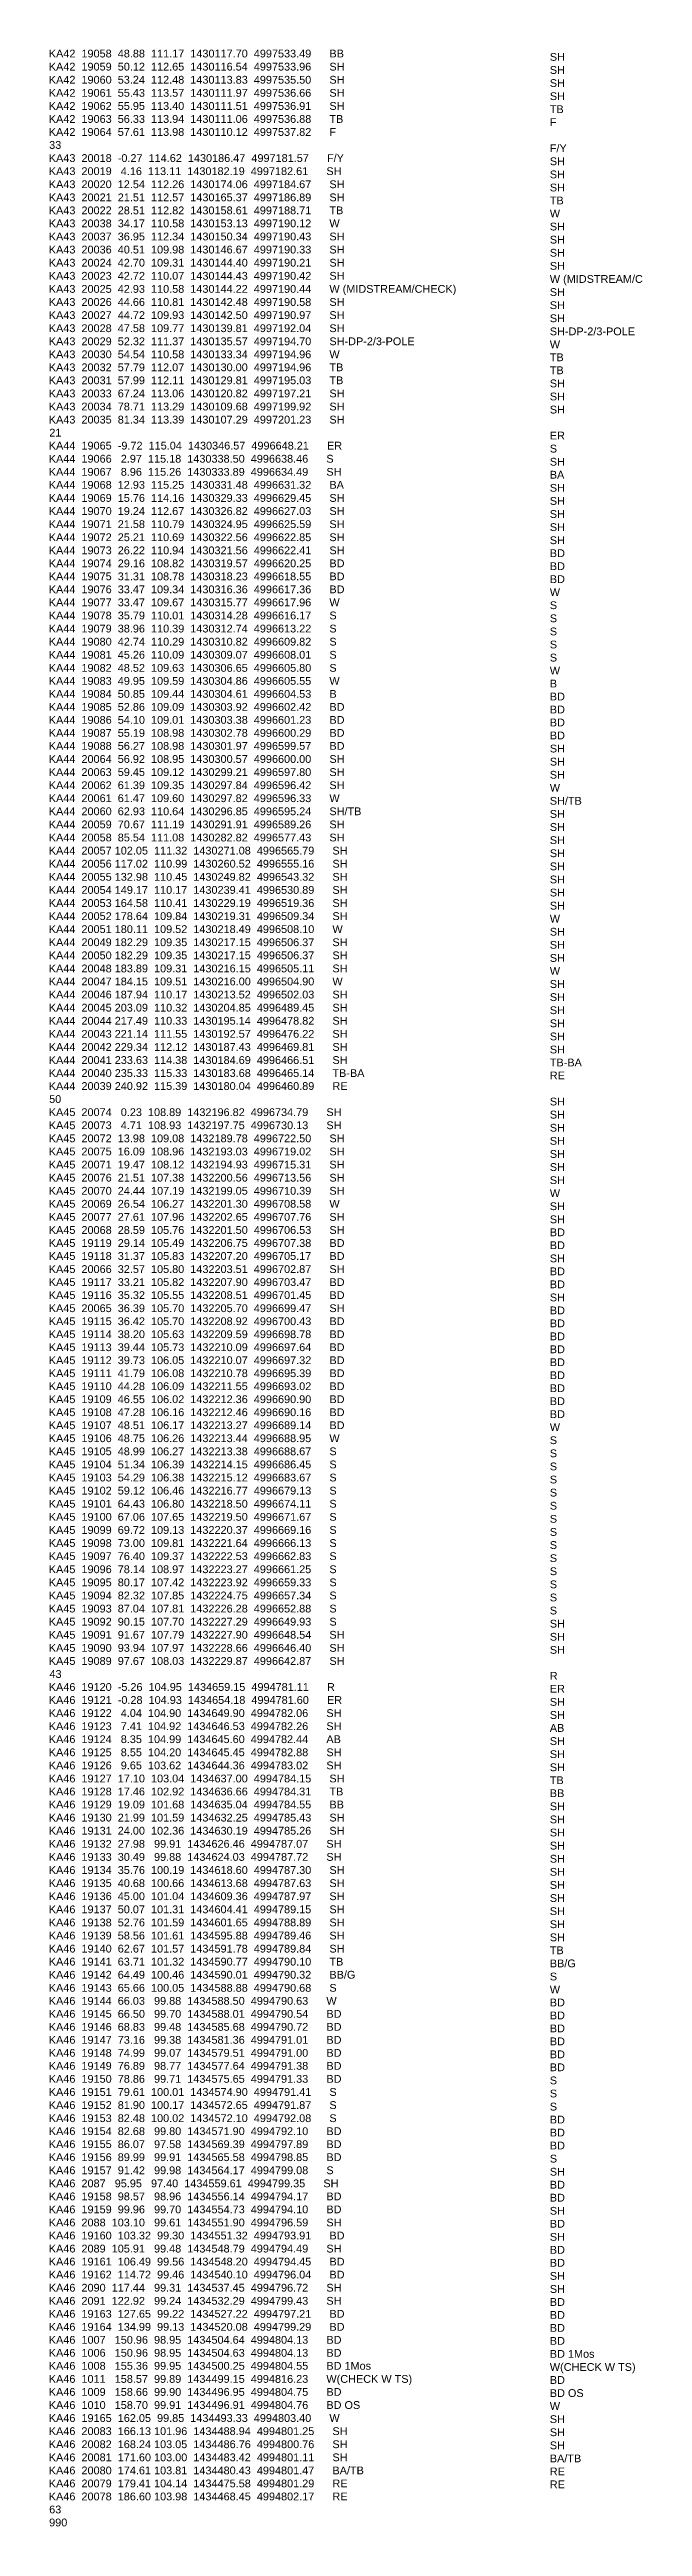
# Model space of a CAD drawing. Header units: millimetres. Extents: x -4102225 to 9709717, y -15023097 to 2258209.
# Drawn here: x 658758 to 696830, y 1636091 to 1795232 of the extents above; entities that cross this region are included whole.
import ezdxf

# ---------------------------------------------------------------- set-up
doc = ezdxf.new("R2010")
doc.units = ezdxf.units.MM
doc.layers.get('0').update_dxf_attribs({"lineweight": 0})
doc.styles.get("Standard").update_dxf_attribs({"font": 'arial.ttf'})

msp = doc.modelspace()

# ---------------------------------------------------------------- texts
at = {"color": 32, "true_color": 0xcd6928}
for s, p in [('KA42  19058  48.88  111.17  1430117.70  4997533.49      BB', (658709.103, 1794724.16)), ('KA42  19059  50.12  112.65  1430116.54  4997533.96      SH', (658709.103, 1793882.3)), ('KA42  19060  53.24  112.48  1430113.83  4997535.50      SH', (658709.103, 1793040.44)), ('  SH', (690494.146, 1794510.231)), ('  SH', (690494.146, 1793668.371)), ('KA42  19061  55.43  113.57  1430111.97  4997536.66      SH', (658709.103, 1792198.58)), ('  SH', (690494.146, 1792826.512)), ('  SH', (690494.146, 1791984.652)), ('KA42  19062  55.95  113.40  1430111.51  4997536.91      SH', (658709.103, 1791356.72)), ('KA42  19063  56.33  113.94  1430111.06  4997536.88      TB', (658709.103, 1790521.34)), ('  TB', (690494.146, 1791151.318)), ('  F', (690494.146, 1790317.985)), ('33', (658730.932, 1788850.581)), ('KA42  19064  57.61  113.98  1430110.12  4997537.82      F', (658709.103, 1789685.961)), ('  F/Y', (690494.146, 1788642.792)), ('KA43  20018  -0.27  114.62  1430186.47  4997181.57      F/Y', (658709.103, 1788008.721)), ('KA43  20019   4.16  113.11  1430182.19  4997182.61      SH', (658709.103, 1787166.861)), ('  SH', (690494.146, 1787800.932)), ('  SH', (690494.146, 1786959.072)), ('KA43  20020  12.54  112.26  1430174.06  4997184.67      SH', (658709.103, 1786325.001)), ('KA43  20021  21.51  112.57  1430165.37  4997186.89      SH', (658709.103, 1785483.141)), ('  TB', (690494.146, 1785283.879)), ('  SH', (690494.146, 1786117.212)), ('KA43  20022  28.51  112.82  1430158.61  4997188.71      TB', (658709.103, 1784647.762)), ('KA43  20038  34.17  110.58  1430153.13  4997190.12      W', (658709.103, 1783812.382)), ('  W', (690494.146, 1784450.545)), ('  SH', (690494.146, 1783608.685)), ('KA43  20037  36.95  112.34  1430150.34  4997190.43      SH', (658709.103, 1782970.522)), ('KA43  20036  40.51  109.98  1430146.67  4997190.33      SH', (658709.103, 1782128.662)), ('  SH', (690494.146, 1782766.825)), ('  SH', (690494.146, 1781924.965)), ('KA43  20024  42.70  109.31  1430144.40  4997190.21      SH', (658709.103, 1781286.802)), ('KA43  20023  42.72  110.07  1430144.43  4997190.42      SH', (658709.103, 1780444.942)), ('  SH', (690494.146, 1781083.105)), ('KA43  20025  42.93  110.58  1430144.22  4997190.44      W (MIDSTREAM/CHECK)', (658709.103, 1779603.082)), ('KA43  20026  44.66  110.81  1430142.48  4997190.58      SH', (658709.103, 1778761.222)), ('  W (MIDSTREAM/C', (690494.146, 1780241.245)), ('  SH', (690494.146, 1779399.386)), ('KA43  20027  44.72  109.93  1430142.50  4997190.97      SH', (658709.103, 1777919.362)), ('  SH', (690494.146, 1778557.526)), ('  SH', (690494.146, 1777715.666)), ('KA43  20028  47.58  109.77  1430139.81  4997192.04      SH', (658709.103, 1777077.502)), ('KA43  20029  52.32  111.37  1430135.57  4997194.70      SH-DP-2/3-POLE', (658709.103, 1776235.301)), ('  W', (690494.146, 1776040.131)), ('  SH-DP-2/3-POLE', (690494.146, 1776873.465)), ('KA43  20030  54.54  110.58  1430133.34  4997194.96      W', (658709.103, 1775399.922)), ('KA43  20032  57.79  112.07  1430130.00  4997194.96      TB', (658709.103, 1774564.542)), ('  TB', (690494.146, 1775206.798)), ('  TB', (690494.146, 1774373.465)), ('KA43  20031  57.99  112.11  1430129.81  4997195.03      TB', (658709.103, 1773729.162)), ('KA43  20033  67.24  113.06  1430120.82  4997197.21      SH', (658709.103, 1772887.302)), ('  SH', (690494.146, 1773531.605)), ('  SH', (690494.146, 1772689.745)), ('KA43  20034  78.71  113.29  1430109.68  4997199.92      SH', (658709.103, 1772045.442)), ('KA43  20035  81.34  113.39  1430107.29  4997201.23      SH', (658709.103, 1771203.582)), ('  SH', (690494.146, 1771847.885)), ('KA44  19065  -9.72  115.04  1430346.57  4996648.21      ER', (658709.103, 1769532.823)), ('21', (658739.799, 1770368.203)), ('  S', (690494.146, 1769339.358)), ('  ER', (690494.146, 1770181.218)), ('KA44  19066   2.97  115.18  1430338.50  4996638.46      S', (658709.103, 1768690.963)), ('KA44  19067   8.96  115.26  1430333.89  4996634.49      SH', (658709.103, 1767849.103)), ('  SH', (690494.146, 1768497.498)), ('  BA', (690494.146, 1767664.165)), ('KA44  19068  12.93  115.25  1430331.48  4996631.32      BA', (658709.103, 1767013.723)), ('KA44  19069  15.76  114.16  1430329.33  4996629.45      SH', (658709.103, 1766171.863)), ('  SH', (690494.146, 1766822.305)), ('  SH', (690494.146, 1765980.445)), ('KA44  19070  19.24  112.67  1430326.82  4996627.03      SH', (658709.103, 1765330.003)), ('KA44  19071  21.58  110.79  1430324.95  4996625.59      SH', (658709.103, 1764488.144)), ('  SH', (690494.146, 1765138.585)), ('KA44  19072  25.21  110.69  1430322.56  4996622.85      SH', (658709.103, 1763646.284)), ('KA44  19073  26.22  110.94  1430321.56  4996622.41      SH', (658709.103, 1762804.424)), ('  SH', (690494.146, 1764296.725)), ('  SH', (690494.146, 1763454.865)), ('KA44  19074  29.16  108.82  1430319.57  4996620.25      BD', (658709.103, 1761969.044)), ('  BD', (690494.146, 1762621.532)), ('  BD', (690494.146, 1761788.199)), ('KA44  19075  31.31  108.78  1430318.23  4996618.55      BD', (658709.103, 1761133.664)), ('KA44  19076  33.47  109.34  1430316.36  4996617.36      BD', (658709.103, 1760298.284)), ('  W', (690494.146, 1760121.532)), ('  BD', (690494.146, 1760954.865)), ('KA44  19077  33.47  109.67  1430315.77  4996617.96      W', (658709.103, 1759462.905)), ('KA44  19078  35.79  110.01  1430314.28  4996616.17      S', (658709.103, 1758621.045)), ('  S', (690494.146, 1759279.672)), ('  S', (690494.146, 1758437.812)), ('KA44  19079  38.96  110.39  1430312.74  4996613.22      S', (658709.103, 1757779.185)), ('KA44  19080  42.74  110.29  1430310.82  4996609.82      S', (658709.103, 1756937.325)), ('  S', (690494.146, 1757595.952)), ('  S', (690494.146, 1756754.092)), ('KA44  19081  45.26  110.09  1430309.07  4996608.01      S', (658709.103, 1756095.465)), ('KA44  19082  48.52  109.63  1430306.65  4996605.80      S', (658709.103, 1755253.605)), ('  W', (690494.146, 1755078.899)), ('  S', (690494.146, 1755912.232)), ('KA44  19083  49.95  109.59  1430304.86  4996605.55      W', (658709.103, 1754418.225)), ('KA44  19084  50.85  109.44  1430304.61  4996604.53      B', (658709.103, 1753582.846)), ('  B', (690494.146, 1754245.566)), ('  BD', (690494.146, 1753412.232)), ('KA44  19085  52.86  109.09  1430303.92  4996602.42      BD', (658709.103, 1752747.466)), ('KA44  19086  54.10  109.01  1430303.38  4996601.23      BD', (658709.103, 1751912.086)), ('  BD', (690494.146, 1752578.899)), ('  BD', (690494.146, 1751745.566)), ('KA44  19087  55.19  108.98  1430302.78  4996600.29      BD', (658709.103, 1751076.706)), ('KA44  19088  56.27  108.98  1430301.97  4996599.57      BD', (658709.103, 1750241.327)), ('  SH', (690494.146, 1750070.372)), ('  BD', (690494.146, 1750912.232)), ('KA44  20064  56.92  108.95  1430300.57  4996600.00      SH', (658709.103, 1749399.467)), ('KA44  20063  59.45  109.12  1430299.21  4996597.80      SH', (658709.103, 1748557.607)), ('  SH', (690494.146, 1749228.512)), ('KA44  20062  61.39  109.35  1430297.84  4996596.42      SH', (658709.103, 1747715.747)), ('KA44  20061  61.47  109.60  1430297.82  4996596.33      W', (658709.103, 1746880.367)), ('  W', (690494.146, 1747553.319)), ('  SH', (690494.146, 1748386.652)), ('KA44  20060  62.93  110.64  1430296.85  4996595.24      SH/TB', (658709.103, 1746038.507)), ('  SH/TB', (690494.146, 1746711.459)), ('  SH', (690494.146, 1745869.599)), ('KA44  20059  70.67  111.19  1430291.91  4996589.26      SH', (658709.103, 1745196.647)), ('KA44  20058  85.54  111.08  1430282.82  4996577.43      SH', (658709.103, 1744354.787)), ('  SH', (690494.146, 1745027.739)), ('  SH', (690494.146, 1744185.879)), ('KA44  20057 102.05  111.32  1430271.08  4996565.79      SH', (658709.103, 1743512.928)), ('KA44  20056 117.02  110.99  1430260.52  4996555.16      SH', (658709.103, 1742671.068)), ('  SH', (690494.146, 1743344.019)), ('  SH', (690494.146, 1742502.16)), ('KA44  20055 132.98  110.45  1430249.82  4996543.32      SH', (658709.103, 1741829.208)), ('KA44  20054 149.17  110.17  1430239.41  4996530.89      SH', (658709.103, 1740987.348)), ('  SH', (690494.146, 1741660.3)), ('  SH', (690494.146, 1740818.44)), ('KA44  20053 164.58  110.41  1430229.19  4996519.36      SH', (658709.103, 1740145.488)), ('KA44  20052 178.64  109.84  1430219.31  4996509.34      SH', (658709.103, 1739303.628)), ('  W', (690494.146, 1739143.246)), ('  SH', (690494.146, 1739976.58)), ('KA44  20051 180.11  109.52  1430218.49  4996508.10      W', (658709.103, 1738468.248)), ('KA44  20049 182.29  109.35  1430217.15  4996506.37      SH', (658709.103, 1737626.388)), ('  SH', (690494.146, 1738301.386)), ('  SH', (690494.146, 1737459.527)), ('KA44  20050 182.29  109.35  1430217.15  4996506.37      SH', (658709.103, 1736784.528)), ('KA44  20048 183.89  109.31  1430216.15  4996505.11      SH', (658709.103, 1735942.668)), ('  W', (690494.146, 1735784.333)), ('  SH', (690494.146, 1736617.667)), ('KA44  20047 184.15  109.51  1430216.00  4996504.90      W', (658709.103, 1735107.289)), ('KA44  20046 187.94  110.17  1430213.52  4996502.03      SH', (658709.103, 1734265.429)), ('  SH', (690494.146, 1734942.473)), ('KA44  20045 203.09  110.32  1430204.85  4996489.45      SH', (658709.103, 1733423.569)), ('KA44  20044 217.49  110.33  1430195.14  4996478.82      SH', (658709.103, 1732581.709)), ('  SH', (690494.146, 1734100.613)), ('  SH', (690494.146, 1733258.753)), ('KA44  20043 221.14  111.55  1430192.57  4996476.22      SH', (658709.103, 1731739.849)), ('  SH', (690494.146, 1732416.894)), ('  SH', (690494.146, 1731575.034)), ('KA44  20042 229.34  112.12  1430187.43  4996469.81      SH', (658709.103, 1730897.989)), ('KA44  20041 233.63  114.38  1430184.69  4996466.51      SH', (658709.103, 1730056.129)), ('  TB-BA', (690494.146, 1729899.84)), ('  SH', (690494.146, 1730733.174)), ('KA44  20040 235.33  115.33  1430183.68  4996465.14      TB-BA', (658709.103, 1729220.749)), ('KA44  20039 240.92  115.39  1430180.04  4996460.89      RE', (658709.103, 1728385.37)), ('  RE', (690494.146, 1729066.507)), ('50', (658731.273, 1727549.99)), ('KA45  20074   0.23  108.89  1432196.82  4996734.79      SH', (658709.103, 1726708.13)), ('  SH', (690494.146, 1727391.314)), ('  SH', (690494.146, 1726549.454)), ('KA45  20073   4.71  108.93  1432197.75  4996730.13      SH', (658709.103, 1725866.27)), ('KA45  20072  13.98  109.08  1432189.78  4996722.50      SH', (658709.103, 1725024.41)), ('  SH', (690494.146, 1725707.594)), ('  SH', (690494.146, 1724865.734)), ('KA45  20075  16.09  108.96  1432193.03  4996719.02      SH', (658709.103, 1724182.55)), ('KA45  20071  19.47  108.12  1432194.93  4996715.31      SH', (658709.103, 1723340.69)), ('  SH', (690494.146, 1724023.874)), ('  SH', (690494.146, 1723182.014)), ('KA45  20076  21.51  107.38  1432200.56  4996713.56      SH', (658709.103, 1722498.83)), ('KA45  20070  24.44  107.19  1432199.05  4996710.39      SH', (658709.103, 1721656.97)), ('  W', (690494.146, 1721506.821)), ('  SH', (690494.146, 1722340.154)), ('KA45  20069  26.54  106.27  1432201.30  4996708.58      W', (658709.103, 1720821.591)), ('KA45  20077  27.61  107.96  1432202.65  4996707.76      SH', (658709.103, 1719979.731)), ('  SH', (690494.146, 1720664.961)), ('  SH', (690494.146, 1719823.101)), ('KA45  20068  28.59  105.76  1432201.50  4996706.53      SH', (658709.103, 1719137.871)), ('KA45  19119  29.14  105.49  1432206.75  4996707.38      BD', (658709.103, 1718302.491)), ('  BD', (690494.146, 1718989.768)), ('KA45  19118  31.37  105.83  1432207.20  4996705.17      BD', (658709.103, 1717467.111)), ('KA45  20066  32.57  105.80  1432203.51  4996702.87      SH', (658709.103, 1716625.251)), ('  SH', (690494.146, 1717314.574)), ('  BD', (690494.146, 1718156.434)), ('KA45  19117  33.21  105.82  1432207.90  4996703.47      BD', (658709.103, 1715789.872)), ('  BD', (690494.146, 1716481.241)), ('  BD', (690494.146, 1715647.908)), ('KA45  19116  35.32  105.55  1432208.51  4996701.45      BD', (658709.103, 1714954.492)), ('KA45  20065  36.39  105.70  1432205.70  4996699.47      SH', (658709.103, 1714112.632)), ('  SH', (690494.146, 1714806.048)), ('  BD', (690494.146, 1713972.714)), ('KA45  19115  36.42  105.70  1432208.92  4996700.43      BD', (658709.103, 1713277.252)), ('KA45  19114  38.20  105.63  1432209.59  4996698.78      BD', (658709.103, 1712441.872)), ('  BD', (690494.146, 1713139.381)), ('  BD', (690494.146, 1712306.048)), ('KA45  19113  39.44  105.73  1432210.09  4996697.64      BD', (658709.103, 1711606.493)), ('KA45  19112  39.73  106.05  1432210.07  4996697.32      BD', (658709.103, 1710771.113)), ('  BD', (690494.146, 1711472.714)), ('  BD', (690494.146, 1710639.381)), ('KA45  19111  41.79  106.08  1432210.78  4996695.39      BD', (658709.103, 1709935.733)), ('KA45  19110  44.28  106.09  1432211.55  4996693.02      BD', (658709.103, 1709100.354)), ('  BD', (690494.146, 1709806.048)), ('  BD', (690494.146, 1708972.714)), ('KA45  19109  46.55  106.02  1432212.36  4996690.90      BD', (658709.103, 1708264.974)), ('KA45  19108  47.28  106.16  1432212.46  4996690.16      BD', (658709.103, 1707429.594)), ('  BD', (690494.146, 1708139.381)), ('  BD', (690494.146, 1707306.048)), ('KA45  19107  48.51  106.17  1432213.27  4996689.14      BD', (658709.103, 1706594.214)), ('KA45  19106  48.75  106.26  1432213.44  4996688.95      W', (658709.103, 1705758.835)), ('  W', (690494.146, 1706472.714)), ('  S', (690494.146, 1705630.854)), ('KA45  19105  48.99  106.27  1432213.38  4996688.67      S', (658709.103, 1704916.975)), ('KA45  19104  51.34  106.39  1432214.15  4996686.45      S', (658709.103, 1704075.115)), ('  S', (690494.146, 1704788.994)), ('  S', (690494.146, 1703947.135)), ('KA45  19103  54.29  106.38  1432215.12  4996683.67      S', (658709.103, 1703233.255)), ('KA45  19102  59.12  106.46  1432216.77  4996679.13      S', (658709.103, 1702391.395)), ('  S', (690494.146, 1703105.275)), ('KA45  19101  64.43  106.80  1432218.50  4996674.11      S', (658709.103, 1701549.535)), ('KA45  19100  67.06  107.65  1432219.50  4996671.67      S', (658709.103, 1700707.675)), ('  S', (690494.146, 1702263.415)), ('  S', (690494.146, 1701421.555)), ('KA45  19099  69.72  109.13  1432220.37  4996669.16      S', (658709.103, 1699865.815)), ('  S', (690494.146, 1700579.695)), ('  S', (690494.146, 1699737.835)), ('KA45  19098  73.00  109.81  1432221.64  4996666.13      S', (658709.103, 1699023.955)), ('KA45  19097  76.40  109.37  1432222.53  4996662.83      S', (658709.103, 1698182.095)), ('  S', (690494.146, 1698895.975)), ('  S', (690494.146, 1698054.115)), ('KA45  19096  78.14  108.97  1432223.27  4996661.25      S', (658709.103, 1697340.235)), ('KA45  19095  80.17  107.42  1432223.92  4996659.33      S', (658709.103, 1696498.375)), ('  S', (690494.146, 1697212.255)), ('  S', (690494.146, 1696370.395)), ('KA45  19094  82.32  107.85  1432224.75  4996657.34      S', (658709.103, 1695656.515)), ('KA45  19093  87.04  107.81  1432226.28  4996652.88      S', (658709.103, 1694814.656)), ('  S', (690494.146, 1695528.535)), ('  S', (690494.146, 1694686.675)), ('KA45  19092  90.15  107.70  1432227.29  4996649.93      S', (658709.103, 1693972.796)), ('KA45  19091  91.67  107.79  1432227.90  4996648.54      SH', (658709.103, 1693130.936)), ('  SH', (690494.146, 1693844.815)), ('  SH', (690494.146, 1693002.955)), ('KA45  19090  93.94  107.97  1432228.66  4996646.40      SH', (658709.103, 1692289.076)), ('KA45  19089  97.67  108.03  1432229.87  4996642.87      SH', (658709.103, 1691447.216)), ('  SH', (690494.146, 1692161.095)), ('KA46  19120  -5.26  104.95  1434659.15  4994781.11      R', (658709.103, 1689776.456)), ('43', (658751.395, 1690611.836)), ('  R', (690494.146, 1690494.429)), ('  ER', (690494.146, 1689661.095)), ('KA46  19121  -0.28  104.93  1434654.18  4994781.60      ER', (658709.103, 1688941.077)), ('KA46  19122   4.04  104.90  1434649.90  4994782.06      SH', (658709.103, 1688099.217)), ('  SH', (690494.146, 1688819.235)), ('  SH', (690494.146, 1687977.376)), ('KA46  19123   7.41  104.92  1434646.53  4994782.26      SH', (658709.103, 1687257.357)), ('KA46  19124   8.35  104.99  1434645.60  4994782.44      AB', (658709.103, 1686421.977)), ('  AB', (690494.146, 1687144.042)), ('KA46  19125   8.55  104.20  1434645.45  4994782.88      SH', (658709.103, 1685580.117)), ('  SH', (690494.146, 1686302.182)), ('  SH', (690494.146, 1685460.322)), ('KA46  19126   9.65  103.62  1434644.36  4994783.02      SH', (658709.103, 1684738.257)), ('KA46  19127  17.10  103.04  1434637.00  4994784.15      SH', (658709.103, 1683896.397)), ('  TB', (690494.146, 1683785.129)), ('  SH', (690494.146, 1684618.462)), ('KA46  19128  17.46  102.92  1434636.66  4994784.31      TB', (658709.103, 1683061.018)), ('KA46  19129  19.09  101.68  1434635.04  4994784.55      BB', (658709.103, 1682225.638)), ('  SH', (690494.146, 1682109.936)), ('  BB', (690494.146, 1682951.796)), ('KA46  19130  21.99  101.59  1434632.25  4994785.43      SH', (658709.103, 1681383.778)), ('KA46  19131  24.00  102.36  1434630.19  4994785.26      SH', (658709.103, 1680541.918)), ('  SH', (690494.146, 1681268.076)), ('  SH', (690494.146, 1680426.216)), ('KA46  19132  27.98   99.91  1434626.46  4994787.07      SH', (658709.103, 1679700.058)), ('KA46  19133  30.49   99.88  1434624.03  4994787.72      SH', (658709.103, 1678858.198)), ('  SH', (690494.146, 1679584.356)), ('  SH', (690494.146, 1678742.496)), ('KA46  19134  35.76  100.19  1434618.60  4994787.30      SH', (658709.103, 1678016.338)), ('KA46  19135  40.68  100.66  1434613.68  4994787.63      SH', (658709.103, 1677174.478)), ('  SH', (690494.146, 1677900.636)), ('  SH', (690494.146, 1677058.776)), ('KA46  19136  45.00  101.04  1434609.36  4994787.97      SH', (658709.103, 1676332.618)), ('KA46  19137  50.07  101.31  1434604.41  4994789.15      SH', (658709.103, 1675490.758)), ('  SH', (690494.146, 1676216.916)), ('  SH', (690494.146, 1675375.056)), ('KA46  19138  52.76  101.59  1434601.65  4994788.89      SH', (658709.103, 1674648.898)), ('KA46  19139  58.56  101.61  1434595.88  4994789.46      SH', (658709.103, 1673807.038)), ('  SH', (690494.146, 1674533.196)), ('  SH', (690494.146, 1673691.336)), ('KA46  19140  62.67  101.57  1434591.78  4994789.84      SH', (658709.103, 1672965.179)), ('KA46  19141  63.71  101.32  1434590.77  4994790.10      TB', (658709.103, 1672129.799)), ('  TB', (690494.146, 1672858.003)), ('KA46  19142  64.49  100.46  1434590.01  4994790.32      BB/G', (658709.103, 1671287.939)), ('  S', (690494.146, 1671174.283)), ('  BB/G', (690494.146, 1672016.143)), ('KA46  19143  65.66  100.05  1434588.88  4994790.68      S', (658709.103, 1670446.079)), ('KA46  19144  66.03   99.88  1434588.50  4994790.63      W', (658709.103, 1669610.699)), ('  W', (690494.146, 1670340.95)), ('  BD', (690494.146, 1669507.617)), ('KA46  19145  66.50   99.70  1434588.01  4994790.54      BD', (658709.103, 1668775.32)), ('KA46  19146  68.83   99.48  1434585.68  4994790.72      BD', (658709.103, 1667939.94)), ('  BD', (690494.146, 1668674.283)), ('  BD', (690494.146, 1667840.95)), ('KA46  19147  73.16   99.38  1434581.36  4994791.01      BD', (658709.103, 1667104.56)), ('KA46  19148  74.99   99.07  1434579.51  4994791.00      BD', (658709.103, 1666269.18)), ('  BD', (690494.146, 1667007.617)), ('  BD', (690494.146, 1666174.283)), ('KA46  19149  76.89   98.77  1434577.64  4994791.38      BD', (658709.103, 1665433.801)), ('KA46  19150  78.86   99.71  1434575.65  4994791.33      BD', (658709.103, 1664598.421)), ('  S', (690494.146, 1664499.09)), ('  BD', (690494.146, 1665340.95)), ('KA46  19151  79.61  100.01  1434574.90  4994791.41      S', (658709.103, 1663756.561)), ('KA46  19152  81.90  100.17  1434572.65  4994791.87      S', (658709.103, 1662914.701)), ('  S', (690494.146, 1663657.23)), ('  S', (690494.146, 1662815.37)), ('KA46  19153  82.48  100.02  1434572.10  4994792.08      S', (658709.103, 1662072.841)), ('KA46  19154  82.68   99.80  1434571.90  4994792.10      BD', (658709.103, 1661237.461)), ('  BD', (690494.146, 1661982.037)), ('  BD', (690494.146, 1661148.703)), ('KA46  19155  86.07   97.58  1434569.39  4994797.89      BD', (658709.103, 1660402.082)), ('KA46  19156  89.99   99.91  1434565.58  4994798.85      BD', (658709.103, 1659566.702)), ('  S', (690494.146, 1659473.51)), ('  BD', (690494.146, 1660315.37)), ('KA46  19157  91.42   99.98  1434564.17  4994799.08      S', (658709.103, 1658724.842)), ('KA46  2087   95.95   97.40  1434559.61  4994799.35      SH', (658709.103, 1657882.982)), ('  SH', (690494.146, 1658631.65)), ('  BD', (690494.146, 1657798.317)), ('KA46  19158  98.57   98.96  1434556.14  4994794.17      BD', (658709.103, 1657047.602)), ('KA46  19159  99.96   99.70  1434554.73  4994794.10      BD', (658709.103, 1656212.223)), ('  BD', (690494.146, 1656964.984)), ('KA46  2088  103.10   99.61  1434551.90  4994796.59      SH', (658709.103, 1655370.363)), ('  SH', (690494.146, 1656123.124)), ('  BD', (690494.146, 1655289.79)), ('KA46  19160  103.32  99.30  1434551.32  4994793.91      BD', (658709.103, 1654534.983)), ('KA46  2089  105.91   99.48  1434548.79  4994794.49      SH', (658709.103, 1653693.123)), ('  SH', (690494.146, 1654447.93)), ('  BD', (690494.146, 1653614.597)), ('KA46  19161  106.49  99.56  1434548.20  4994794.45      BD', (658709.103, 1652857.743)), ('KA46  19162  114.72  99.46  1434540.10  4994796.04      BD', (658709.103, 1652022.364)), ('  SH', (690494.146, 1651939.404)), ('  BD', (690494.146, 1652781.264)), ('KA46  2090  117.44   99.31  1434537.45  4994796.72      SH', (658709.103, 1651180.504)), ('KA46  2091  122.92   99.24  1434532.29  4994799.43      SH', (658709.103, 1650338.644)), ('  SH', (690494.146, 1651097.544)), ('  BD', (690494.146, 1650264.21)), ('KA46  19163  127.65  99.22  1434527.22  4994797.21      BD', (658709.103, 1649503.264)), ('KA46  19164  134.99  99.13  1434520.08  4994799.29      BD', (658709.103, 1648667.884)), ('  BD', (690494.146, 1649430.877)), ('  BD', (690494.146, 1648597.544)), ('KA46  1007   150.96  98.95  1434504.64  4994804.13      BD', (658709.103, 1647832.505)), ('KA46  1006   150.96  98.95  1434504.63  4994804.13      BD', (658709.103, 1646997.125)), ('  BD', (690494.146, 1647764.21)), ('  BD 1Mos', (690494.146, 1646928.831)), ('KA46  1008   155.36  99.95  1434500.25  4994804.55      BD 1Mos', (658709.103, 1646161.745)), ('KA46  1011   158.57  99.89  1434499.15  4994816.23      W(CHECK W TS)', (658709.103, 1645319.885)), ('  W(CHECK W TS)', (690494.146, 1646086.971)), ('  BD', (690494.146, 1645253.637)), ('KA46  1009   158.66  99.90  1434496.95  4994804.75      BD', (658709.103, 1644484.505)), ('KA46  1010   158.70  99.91  1434496.91  4994804.76      BD OS', (658709.103, 1643642.304)), ('  W', (690494.146, 1643578.103)), ('  BD OS', (690494.146, 1644411.436)), ('KA46  19165  162.05  99.85  1434493.33  4994803.40      W', (658709.103, 1642806.925)), ('KA46  20083  166.13 101.96  1434488.94  4994801.25      SH', (658709.103, 1641965.065)), ('  SH', (690494.146, 1642736.243)), ('  SH', (690494.146, 1641894.383)), ('KA46  20082  168.24 103.05  1434486.76  4994800.76      SH', (658709.103, 1641123.205)), ('KA46  20081  171.60 103.00  1434483.42  4994801.11      SH', (658709.103, 1640281.345)), ('  SH', (690494.146, 1641052.523)), ('KA46  20080  174.61 103.81  1434480.43  4994801.47      BA/TB', (658709.103, 1639439.485)), ('  BA/TB', (690494.146, 1640210.663)), ('  RE', (690494.146, 1639377.33)), ('KA46  20079  179.41 104.14  1434475.58  4994801.29      RE', (658709.103, 1638604.105)), ('KA46  20078  186.60 103.98  1434468.45  4994802.17      RE', (658709.103, 1637768.726)), ('  RE', (690494.146, 1638543.997)), ('990', (658731.273, 1636097.966)), ('63', (658734.001, 1636933.346))]:
    msp.add_text(s, height=500, dxfattribs=at).set_placement(p)

doc.saveas('drawing.dxf')
